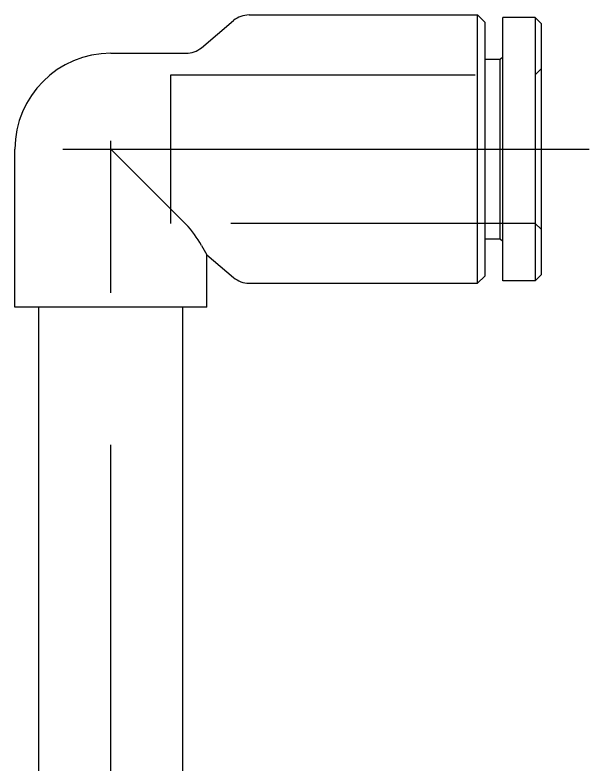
# Model space of a CAD drawing. Extents: x -10.3 to 52.1, y -16.9 to 49.7.
# Drawn here: x -4 to 19.95, y 16.42 to 47.7 of the extents above; entities that cross this region are included whole.
import ezdxf

# ---------------------------------------------------------------- set-up
doc = ezdxf.new("R2010")
doc.units = 0
doc.linetypes.add('CENTER', pattern=[50.8, 31.75, -6.35, 6.35, -6.35])
doc.linetypes.add('DASHED', pattern=[19.05, 12.7, -6.35])
doc.layers.get('0').update_dxf_attribs({"linetype": 'CONTINUOUS'})
doc.layers.add('CENTER', color=1, linetype='CENTER')

msp = doc.modelspace()

# ---------------------------------------------------------------- linework, layer by layer
at = {"color": 7, "linetype": 'CONTINUOUS'}
for p, q in [((5.765, 47.7), (15.3, 47.7)), ((15.3, 36.5), (15.3, 47.7)), ((15.6, 47.4), (15.3, 47.7)), ((16.35, 36.6), (16.35, 47.6)), ((17.7, 47.6), (16.35, 47.6)), ((17.7, 47.6), (17.7, 36.6)), ((17.7, 47.6), (17.95, 47.35)), ((3.7792, 46.3351), (5.1208, 47.4649)), ((15.6, 47.4), (15.6, 36.8)), ((17.95, 47.35), (17.95, 36.85)), ((0, 46.1), (3.135, 46.1)), ((15.6, 45.85), (16.25, 45.85)), ((16.25, 45.85), (16.35, 45.95)), ((16.25, 38.35), (16.25, 45.85)), ((-4, 35.5), (-4, 42.1)), ((3.135, 38.965), (0, 42.1)), ((15.6, 38.35), (16.25, 38.35)), ((16.25, 38.35), (16.35, 38.25)), ((3.7788, 38.0726), (3.9996, 37.6787)), ((4, 35.5), (4, 37.6789)), ((4, 37.6789), (5.1208, 36.7351)), ((15.6, 36.8), (15.3, 36.5)), ((17.7, 36.6), (16.35, 36.6)), ((17.7, 36.6), (17.95, 36.85)), ((5.765, 36.5), (15.3, 36.5)), ((4, 35.5), (-4, 35.5)), ((-3, 0.3), (-3, 35.5)), ((3, 0.3), (3, 35.5))]:
    msp.add_line(p, q, dxfattribs=at)
at = {"color": 3, "linetype": 'DASHED'}
for p, q in [((17.95, 45.45), (17.7, 45.2)), ((2.5, 45.2), (17.7, 45.2)), ((2.5, 39), (2.5, 45.2)), ((17.7, 39), (2.5, 39)), ((17.95, 38.75), (17.7, 39))]:
    msp.add_line(p, q, dxfattribs=at)
at = {"color": 7, "linetype": 'CONTINUOUS'}
for centre, radius, start, end in [((5.765, 46.7), 1, 90, 130.10091), ((3.135, 47.1), 1, 270, 310.10091), ((0, 42.1), 4, 90, 180), ((0.0985, 36.094), 4.1789, 28.26438, 43.3953), ((5.765, 37.5), 1, 229.89909, 270)]:
    msp.add_arc(centre, radius, start, end, dxfattribs=at)
at = {"layer": 'CENTER', "color": 1, "linetype": 'CENTER'}
for p, q in [((0, -2), (0, 44.1)), ((-2, 42.1), (19.95, 42.1))]:
    msp.add_line(p, q, dxfattribs=at)

doc.saveas('drawing.dxf')
